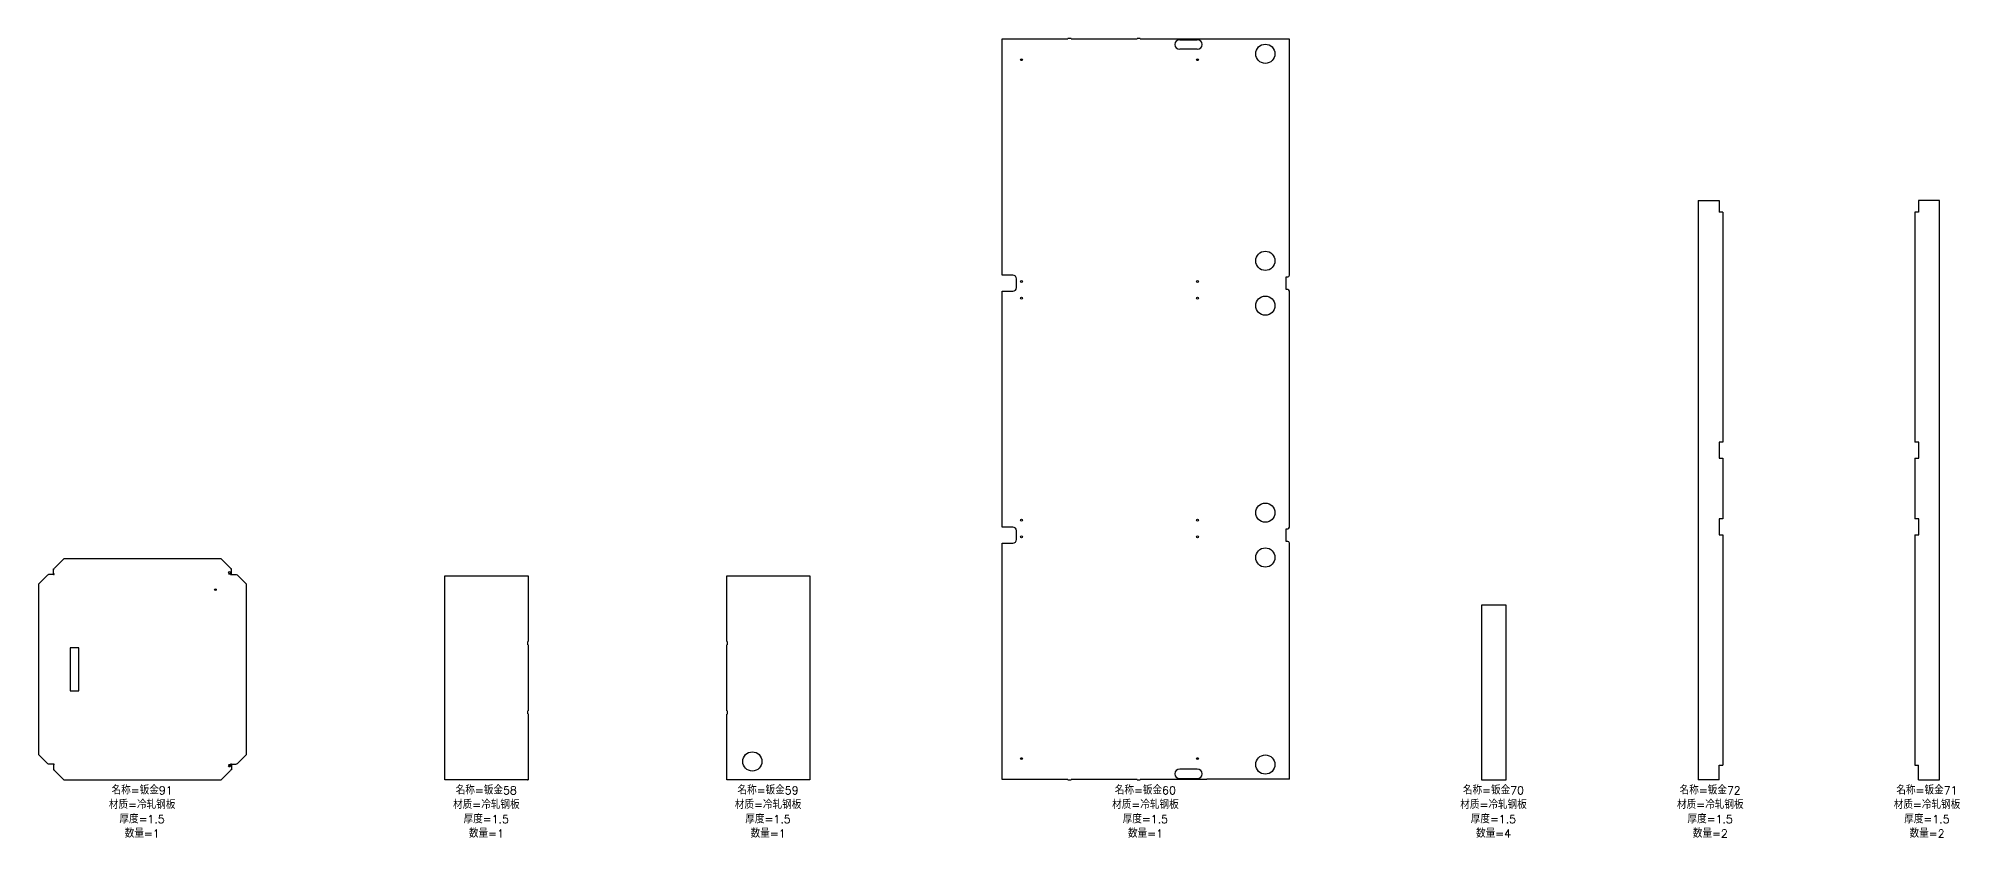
# Model space of a CAD drawing. Header units: millimetres. Extents: x -130 to 49208, y -16180 to 520.
# Drawn here: x 13508 to 19503, y -16180 to -13684 of the extents above; entities that cross this region are included whole.
import ezdxf

# ---------------------------------------------------------------- set-up
doc = ezdxf.new("R2010")
doc.units = ezdxf.units.MM
doc.layers.add('防拉孔线', color=30, linetype='Continuous')
doc.layers.add('零件信息', color=131, linetype='Continuous')
doc.styles.add('SLDTEXTSTYLE1', font='txt.shx', dxfattribs={"bigfont": 'bigfont'})

msp = doc.modelspace()

# ---------------------------------------------------------------- linework, layer by layer
at = {"color": 7, "linetype": 'Continuous', "lineweight": 25}
for p, q in [((16517.7, -14423.7), (16517.7, -13685.5)), ((16517.7, -13685.5), (16723.6, -13685.5)), ((16723.6, -13684), (16723.6, -13685.5)), ((16733.6, -13684), (16723.6, -13684)), ((16733.6, -13685.5), (16733.6, -13684)), ((16733.6, -13685.5), (16939.4, -13685.5)), ((16939.4, -13684), (16939.4, -13685.5)), ((16949.4, -13684), (16939.4, -13684)), ((16949.4, -13685.5), (16949.4, -13684)), ((16949.4, -13685.5), (17155.2, -13685.5)), ((17072.7, -13688), (17127.7, -13688)), ((17127.7, -13718), (17072.7, -13718)), ((17157.7, -13686.2), (17155.2, -13686.5)), ((17415.2, -13686.2), (17157.7, -13686.2)), ((17415.2, -14423.7), (17415.2, -13686.2)), ((18692.2, -14190), (18692.2, -16000)), ((18692.2, -14190), (18757.7, -14190)), ((18757.7, -14190), (18757.7, -14226.5)), ((19380.7, -14190), (19380.7, -14226.5)), ((19446.2, -14190), (19380.7, -14190)), ((19446.2, -16000), (19446.2, -14190)), ((18769.2, -14226.5), (18757.7, -14226.5)), ((18769.2, -14226.5), (18769.2, -14945.5)), ((19369.2, -14226.5), (19369.2, -14945.5)), ((19380.7, -14226.5), (19369.2, -14226.5)), ((16551.3, -14423.7), (16517.7, -14423.7)), ((16562.7, -14462.3), (16562.7, -14435.1)), ((17405.2, -14428.7), (17410.2, -14428.7)), ((17405.2, -14468.7), (17405.2, -14428.7)), ((16517.7, -15210.3), (16517.7, -14473.7)), ((16517.7, -14473.7), (16551.3, -14473.7)), ((17410.2, -14468.7), (17405.2, -14468.7)), ((17415.2, -15210.3), (17415.2, -14473.7)), ((18769.2, -14945.5), (18757.2, -14945.5)), ((18757.2, -14945.5), (18757.2, -14995.5)), ((19381.2, -14945.5), (19369.2, -14945.5)), ((19381.2, -14995.5), (19381.2, -14945.5)), ((18757.2, -14995.5), (18769.2, -14995.5)), ((18769.2, -14995.5), (18769.2, -15184.5)), ((19369.2, -14995.5), (19369.2, -15184.5)), ((19369.2, -14995.5), (19381.2, -14995.5)), ((16551.3, -15210.3), (16517.7, -15210.3)), ((16562.7, -15248.9), (16562.7, -15221.7)), ((17405.2, -15215.3), (17410.2, -15215.3)), ((17405.2, -15255.3), (17405.2, -15215.3)), ((18769.2, -15184.5), (18757.2, -15184.5)), ((18757.2, -15184.5), (18757.2, -15234.5)), ((19381.2, -15184.5), (19369.2, -15184.5)), ((19381.2, -15234.5), (19381.2, -15184.5)), ((16517.7, -15998.5), (16517.7, -15260.3)), ((16517.7, -15260.3), (16551.3, -15260.3)), ((17410.2, -15255.3), (17405.2, -15255.3)), ((17415.2, -15997.8), (17415.2, -15260.3)), ((18757.2, -15234.5), (18769.2, -15234.5)), ((18769.2, -15234.5), (18769.2, -15953.5)), ((19369.2, -15234.5), (19369.2, -15953.5)), ((19369.2, -15234.5), (19381.2, -15234.5)), ((13554.7, -15356), (13554.7, -15341)), ((13554.7, -15341), (13556.9, -15341)), ((13556.9, -15341), (13557.9, -15338.5)), ((13557.5, -15338.5), (13587, -15309)), ((13557.9, -15338.5), (13557.5, -15338.5)), ((14078.3, -15309), (13587, -15309)), ((14107.8, -15338.5), (14078.3, -15309)), ((14107.5, -15338.5), (14107.8, -15338.5)), ((14107.5, -15338.5), (14108.5, -15341)), ((14110.7, -15341), (14108.5, -15341)), ((14110.7, -15356), (14110.7, -15341)), ((13537.2, -15358.9), (13507.7, -15388.4)), ((13507.7, -15388.4), (13507.7, -15920.6)), ((13537.2, -15359.2), (13539.7, -15358.2)), ((13537.2, -15359.2), (13537.2, -15358.9)), ((13539.7, -15358), (13539.7, -15358.2)), ((13554.7, -15358), (13539.7, -15358)), ((13556.9, -15356), (13554.7, -15356)), ((13554.7, -15358.2), (13554.7, -15358)), ((13554.7, -15358.2), (13557.2, -15358.5)), ((13557.2, -15358.5), (13556.9, -15356)), ((14108.5, -15356), (14108.2, -15358.5)), ((14108.2, -15358.5), (14110.7, -15358.2)), ((14108.5, -15356), (14110.7, -15356)), ((14110.7, -15358.2), (14110.7, -15358)), ((14110.7, -15358), (14125.7, -15358)), ((14125.7, -15358), (14125.7, -15358.2)), ((14125.7, -15358.2), (14128.2, -15359.2)), ((14128.2, -15359.2), (14128.2, -15358.9)), ((14128.2, -15358.9), (14157.7, -15388.4)), ((14157.7, -15920.6), (14157.7, -15388.4)), ((14777.7, -15999.9), (14777.7, -15362.1)), ((14777.7, -15362.1), (15037.7, -15362.1)), ((15037.7, -15362.1), (15037.7, -15567.9)), ((15657.7, -15568), (15657.7, -15362.2)), ((15657.7, -15362.2), (15917.7, -15362.2)), ((15917.7, -15362.2), (15917.7, -16000)), ((18015.2, -15454), (18015.2, -16000)), ((18092.2, -15454), (18015.2, -15454)), ((18092.2, -16000), (18092.2, -15454)), ((15036.1, -15567.9), (15037.7, -15567.9)), ((15036.1, -15578.1), (15036.1, -15567.9)), ((15036.1, -15578.1), (15037.7, -15578.1)), ((15037.7, -15578.1), (15037.7, -15783.8)), ((15659.3, -15568), (15657.7, -15568)), ((15657.7, -15783.9), (15657.7, -15578.2)), ((15659.3, -15578.2), (15657.7, -15578.2)), ((15659.3, -15568), (15659.3, -15578.2)), ((13634.2, -15587), (13607.2, -15587)), ((13607.2, -15587), (13607.2, -15722)), ((13634.2, -15722), (13634.2, -15587)), ((13607.2, -15722), (13634.2, -15722)), ((15036.1, -15783.8), (15037.7, -15783.8)), ((15036.1, -15794), (15036.1, -15783.8)), ((15036.1, -15794), (15037.7, -15794)), ((15037.7, -15794), (15037.7, -15999.8)), ((15659.3, -15783.9), (15657.7, -15783.9)), ((15657.7, -15999.8), (15657.7, -15794.1)), ((15659.3, -15794.1), (15657.7, -15794.1)), ((15659.3, -15783.9), (15659.3, -15794.1)), ((13537.2, -15950.1), (13507.7, -15920.6)), ((14128.2, -15950.1), (14157.7, -15920.6)), ((13539.7, -15950.8), (13537.2, -15949.8)), ((13537.2, -15949.8), (13537.2, -15950.1)), ((13539.7, -15951), (13539.7, -15950.8)), ((13554.7, -15951), (13539.7, -15951)), ((13557.2, -15950.5), (13554.7, -15950.8)), ((13554.7, -15950.8), (13554.7, -15951)), ((13554.7, -15953), (13554.7, -15968)), ((13556.9, -15953), (13554.7, -15953)), ((13554.7, -15968), (13556.9, -15968)), ((13556.9, -15953), (13557.2, -15950.5)), ((13557.9, -15970.5), (13556.9, -15968)), ((13557.5, -15970.5), (13587, -16000)), ((13557.9, -15970.5), (13557.5, -15970.5)), ((13587, -16000), (14078.3, -16000)), ((14107.8, -15970.5), (14078.3, -16000)), ((14108.5, -15968), (14107.5, -15970.5)), ((14107.5, -15970.5), (14107.8, -15970.5)), ((14110.7, -15950.8), (14108.2, -15950.5)), ((14108.2, -15950.5), (14108.5, -15953)), ((14108.5, -15953), (14110.7, -15953)), ((14110.7, -15968), (14108.5, -15968)), ((14110.7, -15950.8), (14110.7, -15951)), ((14110.7, -15951), (14125.7, -15951)), ((14110.7, -15953), (14110.7, -15968)), ((14128.2, -15949.8), (14125.7, -15950.8)), ((14125.7, -15951), (14125.7, -15950.8)), ((14128.2, -15949.8), (14128.2, -15950.1)), ((15035.2, -15999.9), (14777.7, -15999.9)), ((15917.7, -16000), (15660.2, -16000)), ((16723.6, -15998.5), (16517.7, -15998.5)), ((16723.6, -15998.5), (16723.6, -16000)), ((16723.6, -16000), (16733.6, -16000)), ((16939.4, -15998.5), (16733.6, -15998.5)), ((16733.6, -16000), (16733.6, -15998.5)), ((16939.4, -15998.5), (16939.4, -16000)), ((16939.4, -16000), (16949.4, -16000)), ((17155.2, -15998.5), (16949.4, -15998.5)), ((16949.4, -16000), (16949.4, -15998.5)), ((17127.7, -15966), (17072.7, -15966)), ((17072.7, -15996), (17127.7, -15996)), ((17155.2, -15997.5), (17157.7, -15997.8)), ((17415.2, -15997.8), (17157.7, -15997.8)), ((18015.2, -16000), (18092.2, -16000)), ((18757.7, -16000), (18692.2, -16000)), ((18757.7, -15953.5), (18769.2, -15953.5)), ((18757.7, -16000), (18757.7, -15953.5)), ((19369.2, -15953.5), (19380.7, -15953.5)), ((19380.7, -16000), (19380.7, -15953.5)), ((19380.7, -16000), (19446.2, -16000))]:
    msp.add_line(p, q, dxfattribs=at)
for centre, radius in [((17340.2, -13732), 30), ((16578.2, -13750.5), 3), ((17128.2, -13750.5), 3), ((17340.2, -14378.7), 30), ((16578.2, -14443.5), 3), ((17128.2, -14443.5), 3), ((16578.2, -14495.5), 3), ((17128.2, -14495.5), 3), ((17340.2, -14518.7), 30), ((17340.2, -15165.3), 30), ((16578.2, -15188.5), 3), ((17128.2, -15188.5), 3), ((16578.2, -15240.5), 3), ((17128.2, -15240.5), 3), ((17340.2, -15305.3), 30), ((14060.7, -15406), 2.5), ((14104.7, -15352.5), 3), ((15737.7, -15942.2), 30), ((16578.2, -15933.5), 3), ((17128.2, -15933.5), 3), ((17340.2, -15952), 30), ((14104.7, -15956.5), 3)]:
    msp.add_circle(centre, radius, dxfattribs=at)
for centre, radius, start, end in [((17072.7, -13703), 15, 90, 270), ((17127.7, -13703), 15, 270, 90), ((16551.3, -14435.1), 11.4, 0, 90), ((17410.2, -14423.7), 5, 270, 0), ((16551.3, -14462.3), 11.4, 270, 0), ((17410.2, -14473.7), 5, 0, 90), ((16551.3, -15221.7), 11.4, 0, 90), ((17410.2, -15210.3), 5, 270, 0), ((16551.3, -15248.9), 11.4, 270, 0), ((17410.2, -15260.3), 5, 0, 90), ((17072.7, -15981), 15, 90, 270), ((17127.7, -15981), 15, 270, 90)]:
    msp.add_arc(centre, radius, start, end, dxfattribs=at)
for points in [[(17155.2, -13686.5), (17155.2, -13686.2), (17155.2, -13685.8), (17155.2, -13685.5)], [(17155.2, -15997.5), (17155.2, -15997.8), (17155.2, -15998.2), (17155.2, -15998.5)]]:
    msp.add_open_spline(points, degree=3, dxfattribs=at)
for points in [[(15035.2, -15999.9), (15035.6, -15999.9), (15036, -15999.8), (15036.8, -15999.8), (15037.2, -15999.8), (15037.7, -15999.8)], [(15660.2, -16000), (15659.8, -15999.9), (15659.3, -15999.9), (15658.5, -15999.9), (15658.1, -15999.8), (15657.7, -15999.8)]]:
    msp.add_open_spline(points, degree=3, knots=[0, 0, 0, 0, 0.5, 0.5, 1, 1, 1, 1], dxfattribs=at)
at = {"layer": '防拉孔线'}
for p, q in [((14107.4, -15357.2), (14101.9, -15357.2)), ((14101.9, -15951.7), (14107.4, -15951.7))]:
    msp.add_line(p, q, dxfattribs=at)

# ---------------------------------------------------------------- texts
at = {"layer": '零件信息', "char_height": 25, "attachment_point": 2, "style": 'SLDTEXTSTYLE1'}
for s, insert in [('材质=冷轧钢板', (13831.8, -16065)), ('名称=钣金91', (13831.6, -16020)), ('材质=冷轧钢板', (14906.9, -16065)), ('名称=钣金58', (14906.6, -16020)), ('材质=冷轧钢板', (15786.9, -16065)), ('名称=钣金59', (15786.6, -16020)), ('材质=冷轧钢板', (16965.6, -16065)), ('名称=钣金60', (16965.3, -16020)), ('材质=冷轧钢板', (18052.9, -16065)), ('名称=钣金70', (18052.6, -16020)), ('材质=冷轧钢板', (18729.9, -16065)), ('名称=钣金72', (18729.6, -16020)), ('材质=冷轧钢板', (19406.9, -16065)), ('名称=钣金71', (19406.6, -16020)), ('厚度=1.5', (13831.5, -16110)), ('厚度=1.5', (14906.5, -16110)), ('厚度=1.5', (15786.5, -16110)), ('厚度=1.5', (16965.3, -16110)), ('厚度=1.5', (18052.5, -16110)), ('厚度=1.5', (18729.5, -16110)), ('厚度=1.5', (19406.5, -16110)), ('数量=1', (13832, -16155)), ('数量=1', (14907, -16155)), ('数量=1', (15787, -16155)), ('数量=1', (16965.7, -16155)), ('数量=4', (18053, -16155)), ('数量=2', (18730, -16155)), ('数量=2', (19407, -16155))]:
    msp.add_mtext(s, dxfattribs=dict(at, insert=insert))

doc.saveas('drawing.dxf')
